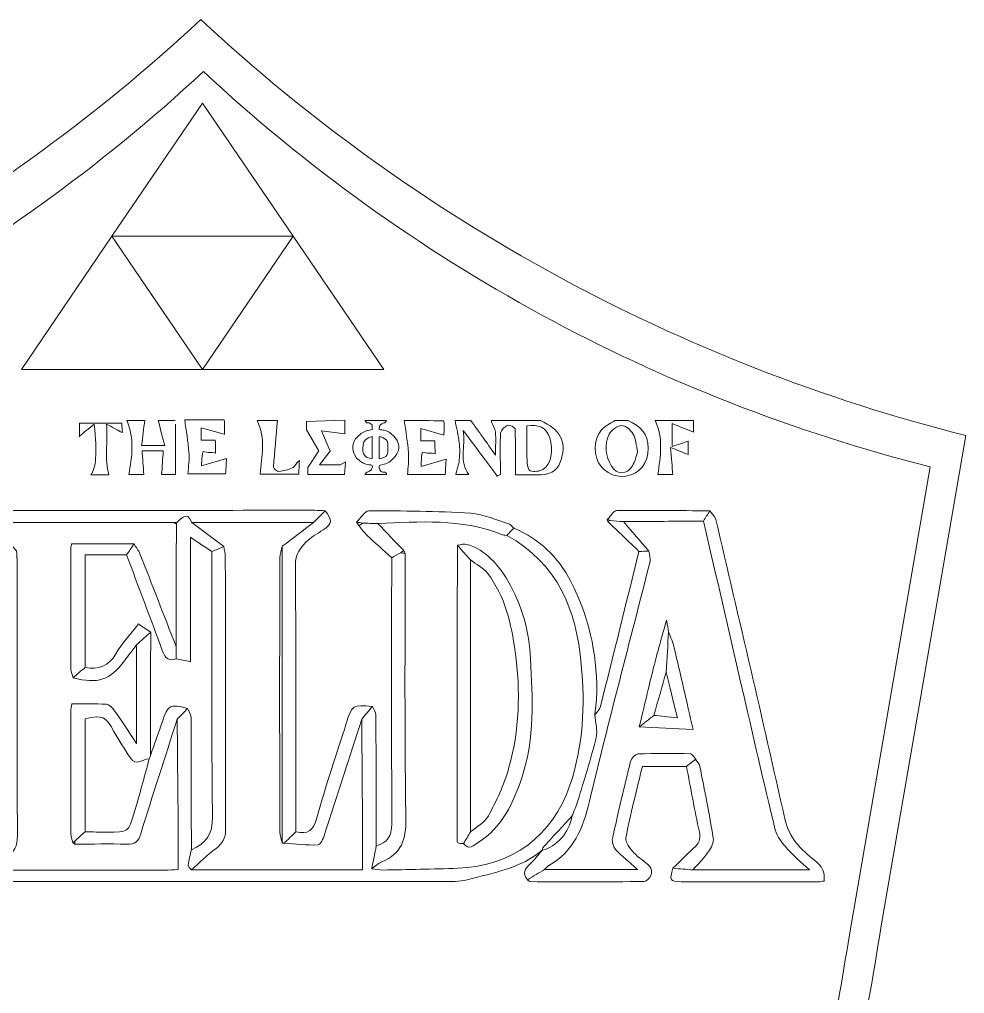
# Model space of a CAD drawing. Header units: inches. Extents: x 0 to 12, y 0 to 12.
# Drawn here: x 8.902 to 9.929, y 9.569 to 10.628 of the extents above; entities that cross this region are included whole.
import ezdxf

# ---------------------------------------------------------------- set-up
doc = ezdxf.new("R2010")
doc.units = ezdxf.units.IN
doc.header["$MEASUREMENT"] = 0

msp = doc.modelspace()

# ---------------------------------------------------------------- linework, layer by layer
at = {"color": 5, "lineweight": 0}
for p, q in [((9.1011, 10.537), (9.0027, 10.3922)), ((9.1996, 10.3922), (9.1011, 10.537)), ((9.0027, 10.3922), (8.9042, 10.2475)), ((9.1011, 10.2475), (9.0027, 10.3922)), ((9.0027, 10.3922), (9.1996, 10.3922)), ((9.1996, 10.3922), (9.1011, 10.2475)), ((9.298, 10.2475), (9.1996, 10.3922)), ((8.9042, 10.2475), (9.1011, 10.2475)), ((9.1011, 10.2475), (9.298, 10.2475)), ((9.8042, 9.6333), (9.8921, 10.1417))]:
    msp.add_line(p, q, dxfattribs=at)
at = {"color": 250, "lineweight": 0}
msp.add_line((9.8384, 9.6406), (9.9309, 10.1757), dxfattribs=at)
for centre, start, end in [((7.8033, 12.021), 284.1261, 312.9293), ((10.3953, 12.021), 227.0707, 255.8739)]:
    msp.add_arc(centre, 1.9029, start, end, dxfattribs=at)
at = {"color": 5, "lineweight": 0}
for centre, start, end in [((7.8708, 11.8948), 284.1261, 312.9293), ((10.3333, 11.8948), 227.0707, 255.8739)]:
    msp.add_arc(centre, 1.8077, start, end, dxfattribs=at)
at = {"color": 1, "lineweight": 0}
for points, knots in [([(9.1245, 10.1926), (9.1258, 10.1873), (9.1248, 10.177), (9.1248, 10.177), (9.1248, 10.177), (9.0998, 10.1842), (9.0998, 10.1842), (9.0998, 10.1842), (9.0997, 10.1707), (9.0997, 10.1707), (9.0997, 10.1707), (9.115, 10.1707), (9.115, 10.1707), (9.115, 10.1707), (9.1153, 10.1592), (9.1153, 10.1565), (9.1111, 10.1583), (9.1068, 10.1564), (9.1017, 10.1585), (9.1005, 10.1578), (9.1, 10.1429), (9.1, 10.1429), (9.1, 10.1429), (9.1272, 10.1508), (9.1272, 10.1508), (9.1272, 10.1508), (9.1265, 10.139), (9.1262, 10.1341), (9.1112, 10.1341), (9.097, 10.1341), (9.0853, 10.1341), (9.0858, 10.142), (9.087, 10.1498), (9.0864, 10.1575), (9.0855, 10.1693), (9.0834, 10.181), (9.0818, 10.1928), (9.0948, 10.1928), (9.1115, 10.1926), (9.1245, 10.1926)], [0, 0, 0, 0, 1, 1, 1, 2, 2, 2, 3, 3, 3, 4, 4, 4, 5, 5, 5, 6, 6, 6, 7, 7, 7, 8, 8, 8, 9, 9, 9, 10, 10, 10, 11, 11, 11, 12, 12, 12, 13, 13, 13, 13]), ([(8.9675, 10.1748), (8.9675, 10.1793), (8.9675, 10.1837), (8.9675, 10.189), (8.9828, 10.189), (8.9976, 10.189), (9.0135, 10.189), (9.0136, 10.186), (9.0138, 10.1825), (9.014, 10.1788), (9.0089, 10.1815), (9.0042, 10.1841), (8.9969, 10.1881), (8.9982, 10.1676), (8.9944, 10.1501), (8.9994, 10.133), (8.995, 10.133), (8.9875, 10.133), (8.9796, 10.133), (8.9855, 10.1396), (8.9867, 10.1565), (8.9835, 10.1881), (8.9771, 10.1829), (8.9722, 10.179), (8.9673, 10.175), (8.9673, 10.175), (8.9675, 10.1748), (8.9675, 10.1748)], [0, 0, 0, 0, 1, 1, 1, 2, 2, 2, 3, 3, 3, 4, 4, 4, 5, 5, 5, 6, 6, 6, 7, 7, 7, 8, 8, 8, 9, 9, 9, 9]), ([(9.0719, 10.1882), (9.0719, 10.1871), (9.0719, 10.186), (9.0719, 10.1849), (9.0719, 10.1667), (9.0719, 10.1502), (9.0719, 10.1335), (9.0673, 10.1335), (9.061, 10.1335), (9.0567, 10.1335), (9.0573, 10.1418), (9.0578, 10.1501), (9.0584, 10.1592), (9.0505, 10.1592), (9.0438, 10.1592), (9.0354, 10.1592), (9.036, 10.1506), (9.0366, 10.1423), (9.0373, 10.1334), (9.0326, 10.1334), (9.0256, 10.1334), (9.021, 10.1334), (9.0245, 10.1528), (9.0275, 10.1724), (9.0187, 10.192), (9.0253, 10.192), (9.0318, 10.192), (9.0383, 10.192), (9.0372, 10.1831), (9.0361, 10.1742), (9.0349, 10.1648), (9.0437, 10.1648), (9.0503, 10.1648), (9.06, 10.1648), (9.0574, 10.1748), (9.0552, 10.1834), (9.053, 10.192), (9.0591, 10.192), (9.0652, 10.192), (9.0713, 10.192)], [0, 0, 0, 0, 1, 1, 1, 2, 2, 2, 3, 3, 3, 4, 4, 4, 5, 5, 5, 6, 6, 6, 7, 7, 7, 8, 8, 8, 9, 9, 9, 10, 10, 10, 11, 11, 11, 12, 12, 12, 13, 13, 13, 13]), ([(9.1825, 10.192), (9.181, 10.175), (9.1794, 10.1581), (9.1784, 10.1412), (9.1783, 10.1397), (9.1824, 10.1364), (9.1842, 10.1366), (9.1895, 10.1372), (9.1949, 10.1386), (9.1996, 10.141), (9.2019, 10.1421), (9.2026, 10.1462), (9.2065, 10.1486), (9.2063, 10.1438), (9.206, 10.1391), (9.2057, 10.1336), (9.1911, 10.1336), (9.177, 10.1336), (9.1637, 10.1336), (9.1655, 10.1529), (9.1701, 10.1728), (9.1605, 10.192), (9.1678, 10.192), (9.1752, 10.192), (9.1825, 10.192)], [0, 0, 0, 0, 1, 1, 1, 2, 2, 2, 3, 3, 3, 4, 4, 4, 5, 5, 5, 6, 6, 6, 7, 7, 7, 8, 8, 8, 8]), ([(9.2305, 10.1807), (9.2305, 10.1807), (9.2399, 10.1586), (9.2399, 10.1586), (9.2399, 10.1586), (9.2284, 10.1438), (9.2284, 10.1438), (9.2284, 10.1438), (9.2507, 10.1439), (9.2507, 10.1439), (9.2507, 10.1439), (9.2566, 10.1472), (9.2566, 10.1472), (9.2566, 10.1472), (9.256, 10.1383), (9.2556, 10.1333), (9.2409, 10.1333), (9.2156, 10.1333), (9.2156, 10.1333), (9.2156, 10.1333), (9.2155, 10.1409), (9.2155, 10.1409), (9.2155, 10.1409), (9.2274, 10.1589), (9.2274, 10.1589), (9.2274, 10.1589), (9.2141, 10.1818), (9.2141, 10.1818), (9.2141, 10.1818), (9.214, 10.191), (9.214, 10.191), (9.214, 10.191), (9.2557, 10.1922), (9.2557, 10.1922), (9.2557, 10.1873), (9.2557, 10.1824), (9.2558, 10.1776), (9.2558, 10.1776), (9.2305, 10.1807), (9.2305, 10.1807)], [0, 0, 0, 0, 1, 1, 1, 2, 2, 2, 3, 3, 3, 4, 4, 4, 5, 5, 5, 6, 6, 6, 7, 7, 7, 8, 8, 8, 9, 9, 9, 10, 10, 10, 11, 11, 11, 12, 12, 12, 13, 13, 13, 13]), ([(9.3012, 10.192), (9.3012, 10.192), (9.2992, 10.1896), (9.2992, 10.1896), (9.2992, 10.1896), (9.293, 10.1888), (9.293, 10.1835), (9.2931, 10.1831), (9.293, 10.1827), (9.293, 10.1822), (9.295, 10.1819), (9.2968, 10.1817), (9.2987, 10.1814), (9.3034, 10.1804), (9.3051, 10.1786), (9.3087, 10.1754), (9.3157, 10.1691), (9.3163, 10.1603), (9.3104, 10.153), (9.3061, 10.1477), (9.3027, 10.1451), (9.296, 10.1439), (9.293, 10.1434), (9.293, 10.1435), (9.293, 10.1404), (9.2931, 10.137), (9.2976, 10.1357), (9.2976, 10.1357), (9.2976, 10.1357), (9.2986, 10.1357), (9.2991, 10.1357), (9.3015, 10.1357), (9.3012, 10.1333), (9.3012, 10.1333), (9.3012, 10.1333), (9.2776, 10.1333), (9.2776, 10.1333), (9.2776, 10.1333), (9.2796, 10.1357), (9.2796, 10.1357), (9.2796, 10.1357), (9.2856, 10.1366), (9.2857, 10.1418), (9.2857, 10.1431), (9.2855, 10.1436), (9.284, 10.1437), (9.2785, 10.1442), (9.2757, 10.1454), (9.2712, 10.1488), (9.2635, 10.1546), (9.2609, 10.1669), (9.2705, 10.1753), (9.2746, 10.179), (9.2771, 10.1807), (9.2825, 10.1816), (9.2835, 10.1818), (9.2845, 10.1819), (9.2857, 10.1821), (9.2856, 10.1838), (9.2854, 10.1872), (9.2854, 10.1872), (9.2854, 10.1872), (9.2822, 10.1895), (9.2822, 10.1895), (9.2822, 10.1895), (9.2796, 10.1896), (9.2796, 10.1896), (9.2796, 10.1896), (9.2776, 10.192), (9.2776, 10.192), (9.2776, 10.192), (9.3012, 10.192), (9.3012, 10.192)], [0, 0, 0, 0, 1, 1, 1, 2, 2, 2, 3, 3, 3, 4, 4, 4, 5, 5, 5, 6, 6, 6, 7, 7, 7, 8, 8, 8, 9, 9, 9, 10, 10, 10, 11, 11, 11, 12, 12, 12, 13, 13, 13, 14, 14, 14, 15, 15, 15, 16, 16, 16, 17, 17, 17, 18, 18, 18, 19, 19, 19, 20, 20, 20, 21, 21, 21, 22, 22, 22, 23, 23, 23, 24, 24, 24, 24]), ([(9.3632, 10.1918), (9.3645, 10.1865), (9.3634, 10.1761), (9.3634, 10.1761), (9.3634, 10.1761), (9.3384, 10.1833), (9.3384, 10.1833), (9.3384, 10.1833), (9.3383, 10.1698), (9.3383, 10.1698), (9.3383, 10.1698), (9.3536, 10.1698), (9.3536, 10.1698), (9.3536, 10.1698), (9.3539, 10.1584), (9.3539, 10.1557), (9.3497, 10.1575), (9.3454, 10.1556), (9.3403, 10.1577), (9.3391, 10.157), (9.3386, 10.1421), (9.3386, 10.1421), (9.3386, 10.1421), (9.3659, 10.15), (9.3659, 10.15), (9.3659, 10.15), (9.3652, 10.1382), (9.3649, 10.1332), (9.3498, 10.1332), (9.3357, 10.1332), (9.3239, 10.1332), (9.3244, 10.1412), (9.3256, 10.149), (9.325, 10.1566), (9.3241, 10.1685), (9.322, 10.1802), (9.3204, 10.192), (9.3334, 10.192), (9.3501, 10.1918), (9.3632, 10.1918)], [0, 0, 0, 0, 1, 1, 1, 2, 2, 2, 3, 3, 3, 4, 4, 4, 5, 5, 5, 6, 6, 6, 7, 7, 7, 8, 8, 8, 9, 9, 9, 10, 10, 10, 11, 11, 11, 12, 12, 12, 13, 13, 13, 13]), ([(9.4684, 10.192), (9.4898, 10.1819), (9.4967, 10.1694), (9.4913, 10.1506), (9.4882, 10.1395), (9.481, 10.1333), (9.4694, 10.133), (9.4592, 10.1327), (9.449, 10.1329), (9.4412, 10.1329), (9.4412, 10.1498), (9.4415, 10.1663), (9.4409, 10.1828), (9.4408, 10.1844), (9.4346, 10.1876), (9.4328, 10.1868), (9.4295, 10.1853), (9.4254, 10.1814), (9.4251, 10.1783), (9.4242, 10.1678), (9.4248, 10.1571), (9.4248, 10.1465), (9.4248, 10.1422), (9.4248, 10.1378), (9.4248, 10.1335), (9.4237, 10.1329), (9.4225, 10.1323), (9.4214, 10.1317), (9.4098, 10.1472), (9.3983, 10.1627), (9.3844, 10.1813), (9.3871, 10.1632), (9.3796, 10.1475), (9.3906, 10.1333), (9.3858, 10.1333), (9.3802, 10.1333), (9.3764, 10.1333), (9.3777, 10.1387), (9.3796, 10.144), (9.3802, 10.1495), (9.3808, 10.1555), (9.3809, 10.1618), (9.3801, 10.1678), (9.3792, 10.1759), (9.3771, 10.1839), (9.3756, 10.192), (9.3813, 10.192), (9.387, 10.192), (9.3927, 10.192), (9.4012, 10.1801), (9.4097, 10.1682), (9.4196, 10.1545), (9.4196, 10.1642), (9.4201, 10.1718), (9.4194, 10.1792), (9.4189, 10.1835), (9.4163, 10.1877), (9.4147, 10.192), (9.4326, 10.192), (9.4505, 10.192), (9.4684, 10.192)], [0, 0, 0, 0, 1, 1, 1, 2, 2, 2, 3, 3, 3, 4, 4, 4, 5, 5, 5, 6, 6, 6, 7, 7, 7, 8, 8, 8, 9, 9, 9, 10, 10, 10, 11, 11, 11, 12, 12, 12, 13, 13, 13, 14, 14, 14, 15, 15, 15, 16, 16, 16, 17, 17, 17, 18, 18, 18, 19, 19, 19, 20, 20, 20, 20]), ([(9.4537, 10.1861), (9.4537, 10.1734), (9.4534, 10.1609), (9.4538, 10.1485), (9.454, 10.1445), (9.4551, 10.1381), (9.4574, 10.1373), (9.4614, 10.1359), (9.4672, 10.1368), (9.4711, 10.1389), (9.4799, 10.1435), (9.483, 10.16), (9.4785, 10.1732), (9.4746, 10.1848), (9.4663, 10.1881), (9.4537, 10.1861)], [0, 0, 0, 0, 1, 1, 1, 2, 2, 2, 3, 3, 3, 4, 4, 4, 5, 5, 5, 5]), ([(9.5638, 10.192), (9.5766, 10.186), (9.5857, 10.1774), (9.5856, 10.1619), (9.5856, 10.1457), (9.5768, 10.1345), (9.5613, 10.1316), (9.548, 10.1292), (9.5339, 10.1376), (9.5296, 10.1507), (9.5245, 10.1659), (9.5301, 10.1814), (9.5433, 10.1885), (9.5453, 10.1895), (9.5472, 10.1908), (9.5491, 10.192), (9.554, 10.192), (9.5589, 10.192), (9.5638, 10.192)], [0, 0, 0, 0, 1, 1, 1, 2, 2, 2, 3, 3, 3, 4, 4, 4, 5, 5, 5, 6, 6, 6, 6]), ([(9.574, 10.1579), (9.5724, 10.165), (9.5721, 10.172), (9.5691, 10.1773), (9.5668, 10.1816), (9.5608, 10.1867), (9.5567, 10.1865), (9.5519, 10.1862), (9.5454, 10.1817), (9.5432, 10.1772), (9.5373, 10.1656), (9.5392, 10.1534), (9.5457, 10.1424), (9.5515, 10.1327), (9.5624, 10.1329), (9.5683, 10.1426), (9.5711, 10.1473), (9.5722, 10.153), (9.574, 10.1579)], [0, 0, 0, 0, 1, 1, 1, 2, 2, 2, 3, 3, 3, 4, 4, 4, 5, 5, 5, 6, 6, 6, 6]), ([(9.6346, 10.192), (9.6346, 10.1867), (9.6346, 10.1815), (9.6346, 10.1794), (9.628, 10.1821), (9.6207, 10.1851), (9.6115, 10.1888), (9.6115, 10.1789), (9.6115, 10.1726), (9.6115, 10.1637), (9.6177, 10.1657), (9.6234, 10.1676), (9.629, 10.1694), (9.629, 10.1654), (9.629, 10.1596), (9.629, 10.155), (9.6239, 10.157), (9.6182, 10.1594), (9.6098, 10.1628), (9.6108, 10.1507), (9.6115, 10.1423), (9.6123, 10.1333), (9.6087, 10.1333), (9.6018, 10.1333), (9.596, 10.1333), (9.5989, 10.1531), (9.6022, 10.1727), (9.5931, 10.192), (9.6069, 10.192), (9.6208, 10.192), (9.6346, 10.192)], [0, 0, 0, 0, 1, 1, 1, 2, 2, 2, 3, 3, 3, 4, 4, 4, 5, 5, 5, 6, 6, 6, 7, 7, 7, 8, 8, 8, 9, 9, 9, 10, 10, 10, 10]), ([(8.9673, 10.175), (8.9673, 10.175), (8.967, 10.1743), (8.967, 10.1743), (8.967, 10.1743), (8.9675, 10.1748), (8.9675, 10.1748), (8.9675, 10.1748), (8.9673, 10.175), (8.9673, 10.175)], [0, 0, 0, 0, 1, 1, 1, 2, 2, 2, 3, 3, 3, 3]), ([(9.2856, 10.1746), (9.2856, 10.1746), (9.2779, 10.1727), (9.2766, 10.1687), (9.2753, 10.1647), (9.2754, 10.1579), (9.2754, 10.1579), (9.2754, 10.1579), (9.2765, 10.1547), (9.2782, 10.153), (9.28, 10.1513), (9.2856, 10.1506), (9.2856, 10.1506), (9.2856, 10.1506), (9.2856, 10.1746), (9.2856, 10.1746)], [0, 0, 0, 0, 1, 1, 1, 2, 2, 2, 3, 3, 3, 4, 4, 4, 5, 5, 5, 5]), ([(9.2932, 10.1506), (9.2935, 10.1506), (9.2982, 10.1511), (9.3002, 10.1529), (9.3022, 10.1547), (9.3026, 10.158), (9.3026, 10.158), (9.3026, 10.158), (9.3029, 10.1653), (9.3022, 10.1691), (9.3014, 10.1729), (9.2932, 10.1744), (9.2932, 10.1744), (9.2932, 10.1744), (9.2932, 10.1616), (9.2932, 10.1506)], [0, 0, 0, 0, 1, 1, 1, 2, 2, 2, 3, 3, 3, 4, 4, 4, 5, 5, 5, 5])]:
    msp.add_open_spline(points, degree=3, knots=knots, dxfattribs=at)
at = {"color": 5, "lineweight": 0}
for points, knots in [([(9.2344, 10.094), (9.2301, 10.0897), (9.2259, 10.0853), (9.2216, 10.081), (9.1776, 10.081), (9.1336, 10.081), (9.0895, 10.081), (9.0842, 10.0947), (9.0786, 10.0853), (9.0731, 10.0812), (9.0721, 10.0811), (9.0711, 10.0811), (9.0702, 10.081), (9.0042, 10.081), (8.9382, 10.081), (8.8722, 10.081), (8.8713, 10.081), (8.8703, 10.081), (8.8693, 10.081), (8.8664, 10.0823), (8.8635, 10.0835), (8.8598, 10.0851), (8.862, 10.0885), (8.864, 10.0914), (8.8659, 10.0943), (8.9851, 10.0944), (9.1042, 10.0944), (9.2234, 10.0944), (9.2271, 10.0944), (9.2307, 10.0941), (9.2344, 10.094)], [0, 0, 0, 0, 1, 1, 1, 2, 2, 2, 3, 3, 3, 4, 4, 4, 5, 5, 5, 6, 6, 6, 7, 7, 7, 8, 8, 8, 9, 9, 9, 10, 10, 10, 10]), ([(9.1242, 10.055), (9.1199, 10.0532), (9.1156, 10.0514), (9.1113, 10.0496), (9.104, 10.0545), (9.0966, 10.0593), (9.0879, 10.0651), (9.0879, 10.0194), (9.0879, 9.9753), (9.0879, 9.9299), (9.082, 9.9311), (9.0771, 9.932), (9.0723, 9.9329), (9.0723, 9.9375), (9.0724, 9.942), (9.0724, 9.9465), (9.0725, 9.9908), (9.0726, 10.0351), (9.0727, 10.0795), (9.0729, 10.08), (9.073, 10.0806), (9.0731, 10.0812), (9.0786, 10.0853), (9.0842, 10.0947), (9.0895, 10.081), (9.1011, 10.0724), (9.1127, 10.0637), (9.1242, 10.055)], [0, 0, 0, 0, 1, 1, 1, 2, 2, 2, 3, 3, 3, 4, 4, 4, 5, 5, 5, 6, 6, 6, 7, 7, 7, 8, 8, 8, 9, 9, 9, 9]), ([(9.2344, 10.094), (9.2426, 10.084), (9.2421, 10.0797), (9.2323, 10.0732), (9.2259, 10.0689), (9.2188, 10.0653), (9.2135, 10.0598), (9.2072, 10.0532), (9.2019, 10.0466), (9.202, 10.0351), (9.2029, 9.9384), (9.2026, 9.8417), (9.2027, 9.745), (9.1983, 9.7409), (9.194, 9.7367), (9.1896, 9.7326), (9.1889, 9.7326), (9.1883, 9.7326), (9.1877, 9.7326), (9.1877, 9.8402), (9.1877, 9.9477), (9.1877, 10.0553), (9.199, 10.0639), (9.2103, 10.0725), (9.2216, 10.081), (9.2259, 10.0853), (9.2301, 10.0897), (9.2344, 10.094)], [0, 0, 0, 0, 1, 1, 1, 2, 2, 2, 3, 3, 3, 4, 4, 4, 5, 5, 5, 6, 6, 6, 7, 7, 7, 8, 8, 8, 9, 9, 9, 9]), ([(9.4393, 10.075), (9.4368, 10.0723), (9.4343, 10.0697), (9.4318, 10.067), (9.4298, 10.0674), (9.4277, 10.0676), (9.4259, 10.0683), (9.3823, 10.0857), (9.3369, 10.0819), (9.2916, 10.0802), (9.2861, 10.0802), (9.2806, 10.0803), (9.2751, 10.0804), (9.273, 10.0808), (9.2708, 10.0812), (9.2686, 10.0816), (9.273, 10.0859), (9.2774, 10.0938), (9.2818, 10.0938), (9.3187, 10.0939), (9.3557, 10.0936), (9.3926, 10.0912), (9.4068, 10.0903), (9.4207, 10.0838), (9.4346, 10.0795), (9.4365, 10.079), (9.4377, 10.0766), (9.4393, 10.075)], [0, 0, 0, 0, 1, 1, 1, 2, 2, 2, 3, 3, 3, 4, 4, 4, 5, 5, 5, 6, 6, 6, 7, 7, 7, 8, 8, 8, 9, 9, 9, 9]), ([(9.6525, 10.0938), (9.6502, 10.0901), (9.6479, 10.0864), (9.6456, 10.0828), (9.6166, 10.0825), (9.5877, 10.0823), (9.5587, 10.0821), (9.5539, 10.0825), (9.549, 10.0829), (9.5441, 10.0834), (9.5432, 10.0838), (9.5423, 10.0843), (9.5414, 10.0847), (9.5447, 10.088), (9.548, 10.0941), (9.5513, 10.0941), (9.585, 10.0946), (9.6188, 10.0941), (9.6525, 10.0938)], [0, 0, 0, 0, 1, 1, 1, 2, 2, 2, 3, 3, 3, 4, 4, 4, 5, 5, 5, 6, 6, 6, 6]), ([(9.6525, 10.0938), (9.6547, 10.0907), (9.6582, 10.0879), (9.659, 10.0845), (9.6843, 9.9761), (9.7098, 9.8677), (9.734, 9.759), (9.7386, 9.7385), (9.7517, 9.7257), (9.7662, 9.7143), (9.7745, 9.7077), (9.7775, 9.7017), (9.7768, 9.6916), (9.7747, 9.6914), (9.7724, 9.6908), (9.7702, 9.6908), (9.7205, 9.6908), (9.6709, 9.6907), (9.6213, 9.6908), (9.6092, 9.6908), (9.6082, 9.6926), (9.6124, 9.7054), (9.6196, 9.7048), (9.6269, 9.7043), (9.6341, 9.7037), (9.6754, 9.7037), (9.7166, 9.7037), (9.7608, 9.7037), (9.7511, 9.7128), (9.7432, 9.7191), (9.7366, 9.7267), (9.7313, 9.7328), (9.7254, 9.7397), (9.7236, 9.7472), (9.7107, 9.7996), (9.6989, 9.8523), (9.6867, 9.9049), (9.673, 9.9642), (9.6593, 10.0235), (9.6456, 10.0828), (9.6479, 10.0864), (9.6502, 10.0901), (9.6525, 10.0938)], [0, 0, 0, 0, 1, 1, 1, 2, 2, 2, 3, 3, 3, 4, 4, 4, 5, 5, 5, 6, 6, 6, 7, 7, 7, 8, 8, 8, 9, 9, 9, 10, 10, 10, 11, 11, 11, 12, 12, 12, 13, 13, 13, 14, 14, 14, 14]), ([(8.8722, 10.081), (8.9382, 10.081), (9.0042, 10.081), (9.0702, 10.081), (9.071, 10.0805), (9.0719, 10.08), (9.0727, 10.0795), (9.0726, 10.0351), (9.0725, 9.9908), (9.0724, 9.9465), (9.0593, 9.9801), (9.0463, 10.0136), (9.0331, 10.0471), (9.0316, 10.0509), (9.0288, 10.0543), (9.0267, 10.0579), (9.0043, 10.0579), (8.9819, 10.0579), (8.9588, 10.0579), (8.9586, 10.0566), (8.958, 10.0547), (8.958, 10.0528), (8.958, 10.009), (8.9579, 9.9653), (8.9581, 9.9215), (8.9581, 9.9185), (8.9596, 9.9155), (8.9605, 9.9125), (8.9875, 9.9054), (9.0008, 9.9098), (9.0162, 9.9309), (9.0205, 9.9367), (9.0251, 9.9425), (9.0295, 9.9483), (9.0295, 9.9135), (9.0295, 9.8786), (9.0295, 9.8409), (9.0204, 9.8546), (9.0132, 9.8658), (9.0055, 9.8767), (9.0033, 9.8797), (8.9998, 9.8835), (8.9967, 9.8837), (8.9843, 9.8845), (8.9718, 9.884), (8.9589, 9.884), (8.9585, 9.8806), (8.958, 9.8787), (8.958, 9.8768), (8.9579, 9.8321), (8.9579, 9.7875), (8.958, 9.7428), (8.958, 9.7397), (8.9594, 9.7366), (8.9601, 9.7336), (8.9609, 9.7329), (8.9617, 9.7322), (8.9625, 9.7315), (8.9812, 9.7316), (9, 9.7323), (9.0187, 9.7315), (9.0279, 9.7312), (9.0313, 9.7346), (9.0339, 9.7429), (9.0468, 9.7845), (9.0603, 9.8259), (9.0736, 9.8673), (9.0739, 9.8307), (9.0743, 9.7942), (9.0746, 9.7576), (9.0747, 9.7402), (9.0746, 9.7227), (9.0746, 9.7041), (9.0693, 9.7039), (9.0649, 9.7035), (9.0606, 9.7035), (9.0029, 9.7035), (8.9451, 9.7035), (8.8873, 9.7034), (8.8825, 9.7034), (8.8777, 9.7026), (8.8729, 9.7022), (8.8729, 9.7022), (8.8721, 9.7031), (8.8721, 9.7031), (8.8771, 9.7078), (8.8814, 9.7136), (8.8871, 9.717), (8.8966, 9.7227), (8.9, 9.7298), (8.8999, 9.7409), (8.8996, 9.8396), (8.8997, 9.9384), (8.8997, 10.0372), (8.8997, 10.0416), (8.8993, 10.0461), (8.8991, 10.0505), (8.89, 10.06), (8.881, 10.0695), (8.8719, 10.079), (8.872, 10.0797), (8.8722, 10.0804), (8.8722, 10.081)], [0, 0, 0, 0, 1, 1, 1, 2, 2, 2, 3, 3, 3, 4, 4, 4, 5, 5, 5, 6, 6, 6, 7, 7, 7, 8, 8, 8, 9, 9, 9, 10, 10, 10, 11, 11, 11, 12, 12, 12, 13, 13, 13, 14, 14, 14, 15, 15, 15, 16, 16, 16, 17, 17, 17, 18, 18, 18, 19, 19, 19, 20, 20, 20, 21, 21, 21, 22, 22, 22, 23, 23, 23, 24, 24, 24, 25, 25, 25, 26, 26, 26, 27, 27, 27, 28, 28, 28, 29, 29, 29, 30, 30, 30, 31, 31, 31, 32, 32, 32, 33, 33, 33, 34, 34, 34, 34]), ([(9.0731, 10.0812), (9.073, 10.0806), (9.0729, 10.08), (9.0727, 10.0795), (9.0719, 10.08), (9.071, 10.0805), (9.0702, 10.081), (9.0711, 10.0811), (9.0721, 10.0811), (9.0731, 10.0812)], [0, 0, 0, 0, 1, 1, 1, 2, 2, 2, 3, 3, 3, 3]), ([(9.1896, 9.7326), (9.202, 9.7318), (9.2144, 9.7303), (9.2267, 9.7308), (9.2292, 9.7309), (9.2324, 9.7379), (9.2338, 9.7422), (9.2475, 9.7839), (9.2608, 9.8257), (9.2742, 9.8675), (9.2745, 9.8236), (9.2748, 9.7796), (9.2751, 9.7357), (9.2752, 9.7256), (9.2751, 9.7155), (9.2751, 9.7036), (9.2124, 9.7036), (9.1507, 9.7036), (9.089, 9.7036), (9.0979, 9.7115), (9.1063, 9.7201), (9.1158, 9.7271), (9.123, 9.7325), (9.1262, 9.7379), (9.1262, 9.7472), (9.1258, 9.8459), (9.126, 9.9446), (9.1259, 10.0433), (9.1259, 10.0472), (9.1248, 10.0511), (9.1242, 10.055), (9.1127, 10.0637), (9.1011, 10.0724), (9.0895, 10.081), (9.1336, 10.081), (9.1776, 10.081), (9.2216, 10.081), (9.2103, 10.0725), (9.199, 10.0639), (9.1877, 10.0553), (9.1868, 10.0512), (9.1851, 10.047), (9.1851, 10.0428), (9.1849, 9.9435), (9.1849, 9.8443), (9.1851, 9.745), (9.1851, 9.7409), (9.1868, 9.7367), (9.1877, 9.7326), (9.1883, 9.7326), (9.1889, 9.7326), (9.1896, 9.7326)], [0, 0, 0, 0, 1, 1, 1, 2, 2, 2, 3, 3, 3, 4, 4, 4, 5, 5, 5, 6, 6, 6, 7, 7, 7, 8, 8, 8, 9, 9, 9, 10, 10, 10, 11, 11, 11, 12, 12, 12, 13, 13, 13, 14, 14, 14, 15, 15, 15, 16, 16, 16, 17, 17, 17, 17]), ([(9.2751, 10.0804), (9.2738, 10.0795), (9.2725, 10.0785), (9.2712, 10.0776), (9.2703, 10.079), (9.2695, 10.0803), (9.2686, 10.0816), (9.2708, 10.0812), (9.273, 10.0808), (9.2751, 10.0804)], [0, 0, 0, 0, 1, 1, 1, 2, 2, 2, 3, 3, 3, 3]), ([(9.2751, 10.0804), (9.2806, 10.0803), (9.2861, 10.0802), (9.2916, 10.0802), (9.301, 10.0703), (9.3104, 10.0605), (9.3198, 10.0506), (9.3187, 10.0499), (9.3176, 10.0491), (9.3165, 10.0483), (9.3132, 10.0465), (9.31, 10.0447), (9.3067, 10.0429), (9.2978, 10.051), (9.2888, 10.0589), (9.2801, 10.0671), (9.2768, 10.0702), (9.2741, 10.0741), (9.2712, 10.0776), (9.2725, 10.0785), (9.2738, 10.0795), (9.2751, 10.0804)], [0, 0, 0, 0, 1, 1, 1, 2, 2, 2, 3, 3, 3, 4, 4, 4, 5, 5, 5, 6, 6, 6, 7, 7, 7, 7]), ([(9.3198, 10.0506), (9.3104, 10.0605), (9.301, 10.0703), (9.2916, 10.0802), (9.3369, 10.0819), (9.3823, 10.0857), (9.4259, 10.0683), (9.4277, 10.0676), (9.4298, 10.0674), (9.4318, 10.067), (9.4875, 10.0369), (9.5072, 9.9863), (9.5128, 9.927), (9.517, 9.8824), (9.5149, 9.8385), (9.5005, 9.7959), (9.4817, 9.7404), (9.4373, 9.7076), (9.3786, 9.7055), (9.3514, 9.7045), (9.3241, 9.704), (9.2969, 9.7035), (9.293, 9.7034), (9.289, 9.7044), (9.285, 9.7049), (9.2887, 9.7075), (9.292, 9.7109), (9.2961, 9.7125), (9.3174, 9.7213), (9.3224, 9.7366), (9.3221, 9.7593), (9.3206, 9.8554), (9.3214, 9.9515), (9.3213, 10.0476), (9.3208, 10.0486), (9.3203, 10.0496), (9.3198, 10.0506)], [0, 0, 0, 0, 1, 1, 1, 2, 2, 2, 3, 3, 3, 4, 4, 4, 5, 5, 5, 6, 6, 6, 7, 7, 7, 8, 8, 8, 9, 9, 9, 10, 10, 10, 11, 11, 11, 12, 12, 12, 12]), ([(9.5863, 10.05), (9.5771, 10.0607), (9.5679, 10.0714), (9.5587, 10.0821), (9.5877, 10.0823), (9.6166, 10.0825), (9.6456, 10.0828), (9.6593, 10.0235), (9.673, 9.9642), (9.6867, 9.9049), (9.6989, 9.8523), (9.7107, 9.7996), (9.7236, 9.7472), (9.7254, 9.7397), (9.7313, 9.7328), (9.7366, 9.7267), (9.7432, 9.7191), (9.7511, 9.7128), (9.7608, 9.7037), (9.7166, 9.7037), (9.6754, 9.7037), (9.6341, 9.7037), (9.6399, 9.7103), (9.6462, 9.7165), (9.6511, 9.7236), (9.654, 9.7278), (9.657, 9.7338), (9.6562, 9.7383), (9.652, 9.7643), (9.6468, 9.7902), (9.6417, 9.8161), (9.6411, 9.8189), (9.6386, 9.8213), (9.637, 9.8239), (9.6352, 9.826), (9.6335, 9.8298), (9.6317, 9.8299), (9.6126, 9.8303), (9.5935, 9.8305), (9.5744, 9.8297), (9.5716, 9.8296), (9.5672, 9.825), (9.5664, 9.8218), (9.5594, 9.7939), (9.5528, 9.7659), (9.5467, 9.7377), (9.5459, 9.734), (9.5478, 9.7284), (9.5504, 9.7255), (9.5566, 9.7187), (9.5639, 9.713), (9.5738, 9.7042), (9.5378, 9.7042), (9.5053, 9.7042), (9.4729, 9.7042), (9.4744, 9.7056), (9.4756, 9.7073), (9.4774, 9.7083), (9.5045, 9.7238), (9.5147, 9.7488), (9.5217, 9.7782), (9.5425, 9.8653), (9.5656, 9.9519), (9.5875, 10.0388), (9.5884, 10.0422), (9.5868, 10.0463), (9.5863, 10.05)], [0, 0, 0, 0, 1, 1, 1, 2, 2, 2, 3, 3, 3, 4, 4, 4, 5, 5, 5, 6, 6, 6, 7, 7, 7, 8, 8, 8, 9, 9, 9, 10, 10, 10, 11, 11, 11, 12, 12, 12, 13, 13, 13, 14, 14, 14, 15, 15, 15, 16, 16, 16, 17, 17, 17, 18, 18, 18, 19, 19, 19, 20, 20, 20, 21, 21, 21, 22, 22, 22, 22]), ([(9.5441, 10.0834), (9.5432, 10.083), (9.5423, 10.0827), (9.5415, 10.0823), (9.5413, 10.0829), (9.5411, 10.0834), (9.541, 10.0839), (9.541, 10.0842), (9.5413, 10.0845), (9.5414, 10.0847), (9.5423, 10.0843), (9.5432, 10.0838), (9.5441, 10.0834)], [0, 0, 0, 0, 1, 1, 1, 2, 2, 2, 3, 3, 3, 4, 4, 4, 4]), ([(9.5441, 10.0834), (9.549, 10.0829), (9.5539, 10.0825), (9.5587, 10.0821), (9.5679, 10.0714), (9.5771, 10.0607), (9.5863, 10.05), (9.5827, 10.0499), (9.5791, 10.0498), (9.5755, 10.0498), (9.5642, 10.0606), (9.5528, 10.0715), (9.5415, 10.0823), (9.5423, 10.0827), (9.5432, 10.083), (9.5441, 10.0834)], [0, 0, 0, 0, 1, 1, 1, 2, 2, 2, 3, 3, 3, 4, 4, 4, 5, 5, 5, 5]), ([(9.4393, 10.075), (9.4671, 10.0632), (9.4873, 10.0443), (9.5015, 10.0169), (9.5208, 9.9794), (9.5297, 9.9401), (9.5297, 9.8984), (9.5297, 9.8896), (9.5283, 9.8809), (9.5275, 9.8722), (9.5281, 9.8639), (9.5308, 9.855), (9.5289, 9.8473), (9.5233, 9.8242), (9.5159, 9.8015), (9.509, 9.7787), (9.5073, 9.773), (9.5048, 9.7675), (9.5026, 9.7619), (9.492, 9.7505), (9.4814, 9.7392), (9.4709, 9.7277), (9.4705, 9.7273), (9.4708, 9.7261), (9.4707, 9.7253), (9.4707, 9.7253), (9.4708, 9.7256), (9.4708, 9.7256), (9.4473, 9.7052), (9.4173, 9.7007), (9.3888, 9.693), (9.3803, 9.6908), (9.371, 9.691), (9.3621, 9.691), (9.2078, 9.6909), (9.0535, 9.6908), (8.8992, 9.6912), (8.8873, 9.6913), (8.8827, 9.6869), (8.8796, 9.6762), (8.8727, 9.6514), (8.8643, 9.6269), (8.8571, 9.6021), (8.8547, 9.5936), (8.8511, 9.5901), (8.8414, 9.5901), (8.7184, 9.5904), (8.5955, 9.5903), (8.4725, 9.5898), (8.4609, 9.5898), (8.4565, 9.5946), (8.4564, 9.6052), (8.4618, 9.6047), (8.4672, 9.6043), (8.4726, 9.6038), (8.4779, 9.6035), (8.4832, 9.6031), (8.4884, 9.6031), (8.5775, 9.603), (8.6665, 9.603), (8.7555, 9.603), (8.7803, 9.603), (8.8051, 9.6028), (8.8299, 9.6033), (8.8339, 9.6034), (8.8404, 9.6059), (8.8415, 9.6088), (8.8524, 9.6397), (8.8625, 9.671), (8.8729, 9.7022), (8.8777, 9.7026), (8.8825, 9.7034), (8.8873, 9.7034), (8.9451, 9.7035), (9.0029, 9.7035), (9.0606, 9.7035), (9.0649, 9.7035), (9.0693, 9.7039), (9.0746, 9.7041), (9.0746, 9.7227), (9.0747, 9.7402), (9.0746, 9.7576), (9.0743, 9.7942), (9.0739, 9.8307), (9.0736, 9.8673), (9.0774, 9.8712), (9.0812, 9.8752), (9.0849, 9.8791), (9.0862, 9.876), (9.0886, 9.8729), (9.0886, 9.8698), (9.0889, 9.8217), (9.0889, 9.7736), (9.089, 9.7256), (9.0878, 9.72), (9.0862, 9.7146), (9.0856, 9.709), (9.0854, 9.7073), (9.0878, 9.7054), (9.089, 9.7036), (9.1507, 9.7036), (9.2124, 9.7036), (9.2751, 9.7036), (9.2751, 9.7155), (9.2752, 9.7256), (9.2751, 9.7357), (9.2748, 9.7796), (9.2745, 9.8236), (9.2742, 9.8675), (9.2781, 9.8722), (9.282, 9.8768), (9.2859, 9.8814), (9.2872, 9.8783), (9.2895, 9.8753), (9.2895, 9.8722), (9.2898, 9.8247), (9.2899, 9.7773), (9.29, 9.7298), (9.2883, 9.7215), (9.2867, 9.7132), (9.285, 9.7049), (9.289, 9.7044), (9.293, 9.7034), (9.2969, 9.7035), (9.3241, 9.704), (9.3514, 9.7045), (9.3786, 9.7055), (9.4373, 9.7076), (9.4817, 9.7404), (9.5005, 9.7959), (9.5149, 9.8385), (9.517, 9.8824), (9.5128, 9.927), (9.5072, 9.9863), (9.4875, 10.0369), (9.4318, 10.067), (9.4343, 10.0697), (9.4368, 10.0723), (9.4393, 10.075)], [0, 0, 0, 0, 1, 1, 1, 2, 2, 2, 3, 3, 3, 4, 4, 4, 5, 5, 5, 6, 6, 6, 7, 7, 7, 8, 8, 8, 9, 9, 9, 10, 10, 10, 11, 11, 11, 12, 12, 12, 13, 13, 13, 14, 14, 14, 15, 15, 15, 16, 16, 16, 17, 17, 17, 18, 18, 18, 19, 19, 19, 20, 20, 20, 21, 21, 21, 22, 22, 22, 23, 23, 23, 24, 24, 24, 25, 25, 25, 26, 26, 26, 27, 27, 27, 28, 28, 28, 29, 29, 29, 30, 30, 30, 31, 31, 31, 32, 32, 32, 33, 33, 33, 34, 34, 34, 35, 35, 35, 36, 36, 36, 37, 37, 37, 38, 38, 38, 39, 39, 39, 40, 40, 40, 41, 41, 41, 42, 42, 42, 43, 43, 43, 44, 44, 44, 45, 45, 45, 46, 46, 46, 46]), ([(9.0186, 10.046), (9.0041, 10.046), (8.9895, 10.046), (8.9736, 10.046), (8.9736, 10.0046), (8.9736, 9.9642), (8.9736, 9.9237), (8.9692, 9.92), (8.9648, 9.9163), (8.9605, 9.9125), (8.9596, 9.9155), (8.9581, 9.9185), (8.9581, 9.9215), (8.9579, 9.9653), (8.958, 10.009), (8.958, 10.0528), (8.958, 10.0547), (8.9586, 10.0566), (8.9588, 10.0579), (8.9819, 10.0579), (9.0043, 10.0579), (9.0266, 10.0579), (9.024, 10.0539), (9.0213, 10.05), (9.0186, 10.046)], [0, 0, 0, 0, 1, 1, 1, 2, 2, 2, 3, 3, 3, 4, 4, 4, 5, 5, 5, 6, 6, 6, 7, 7, 7, 8, 8, 8, 8]), ([(9.0186, 10.046), (9.0213, 10.05), (9.024, 10.0539), (9.0266, 10.0579), (9.0288, 10.0543), (9.0316, 10.0509), (9.0331, 10.0471), (9.0463, 10.0136), (9.0593, 9.9801), (9.0724, 9.9465), (9.0724, 9.942), (9.0723, 9.9375), (9.0723, 9.9329), (9.0646, 9.9306), (9.0606, 9.9334), (9.0578, 9.9411), (9.045, 9.9762), (9.0317, 10.011), (9.0186, 10.046)], [0, 0, 0, 0, 1, 1, 1, 2, 2, 2, 3, 3, 3, 4, 4, 4, 5, 5, 5, 6, 6, 6, 6]), ([(9.089, 9.7256), (9.1044, 9.7326), (9.1123, 9.7422), (9.112, 9.7615), (9.1107, 9.8575), (9.1113, 9.9536), (9.1113, 10.0496), (9.1156, 10.0514), (9.1199, 10.0532), (9.1242, 10.055), (9.1248, 10.0511), (9.1259, 10.0472), (9.1259, 10.0433), (9.126, 9.9446), (9.1258, 9.8459), (9.1262, 9.7472), (9.1262, 9.7379), (9.123, 9.7325), (9.1158, 9.7271), (9.1063, 9.7201), (9.0979, 9.7115), (9.089, 9.7036), (9.0878, 9.7054), (9.0854, 9.7073), (9.0856, 9.709), (9.0862, 9.7146), (9.0878, 9.72), (9.089, 9.7256)], [0, 0, 0, 0, 1, 1, 1, 2, 2, 2, 3, 3, 3, 4, 4, 4, 5, 5, 5, 6, 6, 6, 7, 7, 7, 8, 8, 8, 9, 9, 9, 9]), ([(9.1877, 9.7326), (9.1868, 9.7367), (9.1851, 9.7409), (9.1851, 9.745), (9.1849, 9.8443), (9.1849, 9.9435), (9.1851, 10.0428), (9.1851, 10.047), (9.1868, 10.0512), (9.1877, 10.0553), (9.1877, 9.9477), (9.1877, 9.8402), (9.1877, 9.7326)], [0, 0, 0, 0, 1, 1, 1, 2, 2, 2, 3, 3, 3, 4, 4, 4, 4]), ([(9.3848, 9.7324), (9.3905, 9.7246), (9.3961, 9.7305), (9.4006, 9.7334), (9.427, 9.75), (9.439, 9.7766), (9.4484, 9.8048), (9.4624, 9.8467), (9.4599, 9.89), (9.4576, 9.9329), (9.456, 9.9626), (9.4486, 9.9916), (9.4331, 10.0177), (9.4224, 10.0356), (9.4093, 10.0509), (9.3886, 10.0574), (9.3855, 10.0584), (9.3816, 10.0569), (9.3781, 10.0565), (9.378, 9.9507), (9.378, 9.8449), (9.3779, 9.7392), (9.3779, 9.7371), (9.3773, 9.7341), (9.3783, 9.7333), (9.3799, 9.7322), (9.3826, 9.7326), (9.3848, 9.7324)], [0, 0, 0, 0, 1, 1, 1, 2, 2, 2, 3, 3, 3, 4, 4, 4, 5, 5, 5, 6, 6, 6, 7, 7, 7, 8, 8, 8, 9, 9, 9, 9]), ([(9.3924, 9.7449), (9.3899, 9.7407), (9.3874, 9.7365), (9.3848, 9.7324), (9.3826, 9.7326), (9.3799, 9.7322), (9.3783, 9.7333), (9.3773, 9.7341), (9.3779, 9.7371), (9.3779, 9.7392), (9.378, 9.8449), (9.378, 9.9507), (9.3781, 10.0565), (9.3829, 10.0512), (9.3876, 10.0458), (9.3924, 10.0405), (9.3924, 9.9419), (9.3924, 9.8434), (9.3924, 9.7449)], [0, 0, 0, 0, 1, 1, 1, 2, 2, 2, 3, 3, 3, 4, 4, 4, 5, 5, 5, 6, 6, 6, 6]), ([(9.3781, 10.0565), (9.3816, 10.0569), (9.3855, 10.0584), (9.3886, 10.0574), (9.4093, 10.0509), (9.4224, 10.0356), (9.4331, 10.0177), (9.4486, 9.9916), (9.456, 9.9626), (9.4576, 9.9329), (9.4599, 9.89), (9.4624, 9.8467), (9.4484, 9.8048), (9.439, 9.7766), (9.427, 9.75), (9.4006, 9.7334), (9.3961, 9.7305), (9.3905, 9.7246), (9.3848, 9.7324), (9.3874, 9.7365), (9.3899, 9.7407), (9.3924, 9.7449), (9.399, 9.7506), (9.408, 9.7552), (9.4118, 9.7624), (9.4206, 9.7788), (9.4287, 9.7959), (9.4338, 9.8137), (9.4458, 9.8552), (9.4468, 9.898), (9.441, 9.9406), (9.4368, 9.971), (9.4301, 10.0009), (9.4109, 10.026), (9.4063, 10.032), (9.3986, 10.0357), (9.3924, 10.0405), (9.3876, 10.0458), (9.3829, 10.0512), (9.3781, 10.0565)], [0, 0, 0, 0, 1, 1, 1, 2, 2, 2, 3, 3, 3, 4, 4, 4, 5, 5, 5, 6, 6, 6, 7, 7, 7, 8, 8, 8, 9, 9, 9, 10, 10, 10, 11, 11, 11, 12, 12, 12, 13, 13, 13, 13]), ([(9.285, 9.7049), (9.2867, 9.7132), (9.2883, 9.7215), (9.29, 9.7298), (9.3018, 9.7334), (9.307, 9.7401), (9.3069, 9.7537), (9.3064, 9.8501), (9.3067, 9.9465), (9.3067, 10.0429), (9.31, 10.0447), (9.3132, 10.0465), (9.3165, 10.0483), (9.3181, 10.048), (9.3197, 10.0478), (9.3213, 10.0476), (9.3214, 9.9515), (9.3206, 9.8554), (9.3221, 9.7593), (9.3224, 9.7366), (9.3174, 9.7213), (9.2961, 9.7125), (9.292, 9.7109), (9.2887, 9.7075), (9.285, 9.7049)], [0, 0, 0, 0, 1, 1, 1, 2, 2, 2, 3, 3, 3, 4, 4, 4, 5, 5, 5, 6, 6, 6, 7, 7, 7, 8, 8, 8, 8]), ([(9.3198, 10.0506), (9.3203, 10.0496), (9.3208, 10.0486), (9.3213, 10.0476), (9.3197, 10.0478), (9.3181, 10.048), (9.3165, 10.0483), (9.3176, 10.0491), (9.3187, 10.0499), (9.3198, 10.0506)], [0, 0, 0, 0, 1, 1, 1, 2, 2, 2, 3, 3, 3, 3]), ([(9.5026, 9.7619), (9.5048, 9.7675), (9.5073, 9.773), (9.509, 9.7787), (9.5159, 9.8015), (9.5233, 9.8242), (9.5289, 9.8473), (9.5308, 9.855), (9.5281, 9.8639), (9.5275, 9.8722), (9.5296, 9.8752), (9.5327, 9.8779), (9.5336, 9.8812), (9.5477, 9.9373), (9.5616, 9.9936), (9.5755, 10.0498), (9.5791, 10.0498), (9.5827, 10.0499), (9.5863, 10.05), (9.5868, 10.0463), (9.5884, 10.0422), (9.5875, 10.0388), (9.5656, 9.9519), (9.5425, 9.8653), (9.5217, 9.7782), (9.5147, 9.7488), (9.5045, 9.7238), (9.4774, 9.7083), (9.4756, 9.7073), (9.4744, 9.7056), (9.4729, 9.7042), (9.4667, 9.7004), (9.4605, 9.6967), (9.4543, 9.6929), (9.4485, 9.7), (9.4515, 9.705), (9.4574, 9.7103), (9.4623, 9.7148), (9.4663, 9.7205), (9.4708, 9.7256), (9.4708, 9.7256), (9.4707, 9.7253), (9.4707, 9.7253), (9.4855, 9.7282), (9.5, 9.7448), (9.5026, 9.7619)], [0, 0, 0, 0, 1, 1, 1, 2, 2, 2, 3, 3, 3, 4, 4, 4, 5, 5, 5, 6, 6, 6, 7, 7, 7, 8, 8, 8, 9, 9, 9, 10, 10, 10, 11, 11, 11, 12, 12, 12, 13, 13, 13, 14, 14, 14, 15, 15, 15, 15]), ([(8.9605, 9.9125), (8.9648, 9.9163), (8.9692, 9.92), (8.9736, 9.9237), (8.9881, 9.9212), (8.999, 9.9247), (9.007, 9.9386), (9.0134, 9.9497), (9.0225, 9.9592), (9.0315, 9.9709), (9.0361, 9.9679), (9.0405, 9.9649), (9.0448, 9.962), (9.0397, 9.9575), (9.0346, 9.9529), (9.0295, 9.9483), (9.0251, 9.9425), (9.0205, 9.9367), (9.0162, 9.9309), (9.0008, 9.9098), (8.9875, 9.9054), (8.9605, 9.9125)], [0, 0, 0, 0, 1, 1, 1, 2, 2, 2, 3, 3, 3, 4, 4, 4, 5, 5, 5, 6, 6, 6, 7, 7, 7, 7]), ([(9.6077, 9.9625), (9.6071, 9.9658), (9.6064, 9.9691), (9.6053, 9.975), (9.6002, 9.9563), (9.5955, 9.9401), (9.5914, 9.9238), (9.5859, 9.9023), (9.581, 9.8806), (9.5758, 9.859), (9.5949, 9.8581), (9.6139, 9.8572), (9.6343, 9.8562), (9.6271, 9.8872), (9.6206, 9.916), (9.6138, 9.9447), (9.6124, 9.9508), (9.6098, 9.9566), (9.6077, 9.9625)], [0, 0, 0, 0, 1, 1, 1, 2, 2, 2, 3, 3, 3, 4, 4, 4, 5, 5, 5, 6, 6, 6, 6]), ([(9.6077, 9.9625), (9.6068, 9.9479), (9.6059, 9.9332), (9.605, 9.9186), (9.6006, 9.9029), (9.5961, 9.8873), (9.5917, 9.8716), (9.5864, 9.8674), (9.5811, 9.8632), (9.5758, 9.859), (9.581, 9.8806), (9.5859, 9.9023), (9.5914, 9.9238), (9.5955, 9.9401), (9.6002, 9.9563), (9.6053, 9.975), (9.6064, 9.9691), (9.6071, 9.9658), (9.6077, 9.9625)], [0, 0, 0, 0, 1, 1, 1, 2, 2, 2, 3, 3, 3, 4, 4, 4, 5, 5, 5, 6, 6, 6, 6]), ([(9.0444, 9.828), (9.044, 9.8267), (9.0436, 9.8255), (9.0432, 9.8242), (9.0364, 9.825), (9.029, 9.8153), (9.0227, 9.8253), (9.0167, 9.8349), (9.0101, 9.8442), (9.0048, 9.8541), (8.996, 9.8706), (8.9931, 9.8723), (8.9734, 9.8677), (8.9734, 9.8269), (8.9734, 9.786), (8.9734, 9.7451), (8.9697, 9.7417), (8.9659, 9.7383), (8.9622, 9.7348), (8.9615, 9.7345), (8.9608, 9.734), (8.9601, 9.7336), (8.9594, 9.7366), (8.958, 9.7397), (8.958, 9.7428), (8.9579, 9.7875), (8.9579, 9.8321), (8.958, 9.8768), (8.958, 9.8787), (8.9585, 9.8806), (8.9589, 9.884), (8.9718, 9.884), (8.9843, 9.8845), (8.9967, 9.8837), (8.9998, 9.8835), (9.0033, 9.8797), (9.0055, 9.8767), (9.0132, 9.8658), (9.0204, 9.8546), (9.0295, 9.8409), (9.0295, 9.8786), (9.0295, 9.9135), (9.0295, 9.9483), (9.0346, 9.9529), (9.0397, 9.9575), (9.0448, 9.962), (9.0447, 9.9173), (9.0446, 9.8726), (9.0444, 9.828)], [0, 0, 0, 0, 1, 1, 1, 2, 2, 2, 3, 3, 3, 4, 4, 4, 5, 5, 5, 6, 6, 6, 7, 7, 7, 8, 8, 8, 9, 9, 9, 10, 10, 10, 11, 11, 11, 12, 12, 12, 13, 13, 13, 14, 14, 14, 15, 15, 15, 16, 16, 16, 16]), ([(9.6077, 9.9625), (9.6098, 9.9566), (9.6124, 9.9508), (9.6138, 9.9447), (9.6206, 9.916), (9.6271, 9.8872), (9.6343, 9.8562), (9.6139, 9.8572), (9.5949, 9.8581), (9.5758, 9.859), (9.5811, 9.8632), (9.5864, 9.8674), (9.5917, 9.8716), (9.5993, 9.8709), (9.6069, 9.8701), (9.6172, 9.8691), (9.6126, 9.8878), (9.6088, 9.9032), (9.605, 9.9186), (9.6059, 9.9332), (9.6068, 9.9479), (9.6077, 9.9625)], [0, 0, 0, 0, 1, 1, 1, 2, 2, 2, 3, 3, 3, 4, 4, 4, 5, 5, 5, 6, 6, 6, 7, 7, 7, 7]), ([(9.0444, 9.828), (9.0488, 9.8402), (9.0534, 9.8524), (9.0575, 9.8648), (9.0635, 9.8832), (9.0655, 9.8844), (9.0849, 9.8791), (9.0812, 9.8752), (9.0774, 9.8712), (9.0736, 9.8673), (9.0603, 9.8259), (9.0468, 9.7845), (9.0339, 9.7429), (9.0313, 9.7346), (9.0279, 9.7312), (9.0187, 9.7315), (9, 9.7323), (8.9812, 9.7316), (8.9625, 9.7315), (8.9624, 9.7326), (8.9623, 9.7337), (8.9622, 9.7348), (8.9659, 9.7383), (8.9697, 9.7417), (8.9734, 9.7451), (8.9815, 9.745), (8.9896, 9.7447), (8.9977, 9.7447), (9.0203, 9.7446), (9.0206, 9.7446), (9.027, 9.7658), (9.0327, 9.7852), (9.0378, 9.8047), (9.0432, 9.8242), (9.0436, 9.8255), (9.044, 9.8267), (9.0444, 9.828)], [0, 0, 0, 0, 1, 1, 1, 2, 2, 2, 3, 3, 3, 4, 4, 4, 5, 5, 5, 6, 6, 6, 7, 7, 7, 8, 8, 8, 9, 9, 9, 10, 10, 10, 11, 11, 11, 12, 12, 12, 12]), ([(9.1896, 9.7326), (9.194, 9.7367), (9.1983, 9.7409), (9.2027, 9.745), (9.2158, 9.7419), (9.2217, 9.7466), (9.2254, 9.7602), (9.2348, 9.7947), (9.2464, 9.8286), (9.2573, 9.8627), (9.2638, 9.8833), (9.2639, 9.8832), (9.2859, 9.8814), (9.282, 9.8768), (9.2781, 9.8722), (9.2742, 9.8675), (9.2608, 9.8257), (9.2475, 9.7839), (9.2338, 9.7422), (9.2324, 9.7379), (9.2292, 9.7309), (9.2267, 9.7308), (9.2144, 9.7303), (9.202, 9.7318), (9.1896, 9.7326)], [0, 0, 0, 0, 1, 1, 1, 2, 2, 2, 3, 3, 3, 4, 4, 4, 5, 5, 5, 6, 6, 6, 7, 7, 7, 8, 8, 8, 8]), ([(9.4543, 9.6929), (9.4605, 9.6967), (9.4667, 9.7004), (9.4729, 9.7042), (9.5053, 9.7042), (9.5378, 9.7042), (9.5738, 9.7042), (9.5639, 9.713), (9.5566, 9.7187), (9.5504, 9.7255), (9.5478, 9.7284), (9.5459, 9.734), (9.5467, 9.7377), (9.5528, 9.7659), (9.5594, 9.7939), (9.5664, 9.8218), (9.5672, 9.825), (9.5716, 9.8296), (9.5744, 9.8297), (9.5935, 9.8305), (9.6126, 9.8303), (9.6317, 9.8299), (9.6335, 9.8298), (9.6352, 9.826), (9.637, 9.8239), (9.6337, 9.8213), (9.6304, 9.8187), (9.6271, 9.8161), (9.6113, 9.8161), (9.5955, 9.8161), (9.5792, 9.8161), (9.5729, 9.7897), (9.5661, 9.7642), (9.5612, 9.7384), (9.5603, 9.7337), (9.5658, 9.7268), (9.5699, 9.7223), (9.575, 9.7167), (9.582, 9.7129), (9.5873, 9.7075), (9.5892, 9.7057), (9.5898, 9.7009), (9.5887, 9.6984), (9.5875, 9.6953), (9.5839, 9.6911), (9.5813, 9.6911), (9.5399, 9.6906), (9.4984, 9.6908), (9.457, 9.6909), (9.4561, 9.6909), (9.4552, 9.6922), (9.4543, 9.6929)], [0, 0, 0, 0, 1, 1, 1, 2, 2, 2, 3, 3, 3, 4, 4, 4, 5, 5, 5, 6, 6, 6, 7, 7, 7, 8, 8, 8, 9, 9, 9, 10, 10, 10, 11, 11, 11, 12, 12, 12, 13, 13, 13, 14, 14, 14, 15, 15, 15, 16, 16, 16, 17, 17, 17, 17]), ([(9.6271, 9.8161), (9.6304, 9.8187), (9.6337, 9.8213), (9.637, 9.8239), (9.6386, 9.8213), (9.6411, 9.8189), (9.6417, 9.8161), (9.6468, 9.7902), (9.652, 9.7643), (9.6562, 9.7383), (9.657, 9.7338), (9.654, 9.7278), (9.6511, 9.7236), (9.6462, 9.7165), (9.6399, 9.7103), (9.6341, 9.7037), (9.6269, 9.7043), (9.6196, 9.7048), (9.6124, 9.7054), (9.6199, 9.7127), (9.627, 9.7203), (9.6349, 9.7272), (9.6406, 9.7322), (9.6429, 9.7369), (9.6411, 9.745), (9.6358, 9.7686), (9.6317, 9.7924), (9.6271, 9.8161)], [0, 0, 0, 0, 1, 1, 1, 2, 2, 2, 3, 3, 3, 4, 4, 4, 5, 5, 5, 6, 6, 6, 7, 7, 7, 8, 8, 8, 9, 9, 9, 9]), ([(8.9601, 9.7336), (8.9608, 9.734), (8.9615, 9.7345), (8.9622, 9.7348), (8.9623, 9.7337), (8.9624, 9.7326), (8.9625, 9.7315), (8.9617, 9.7322), (8.9609, 9.7329), (8.9601, 9.7336)], [0, 0, 0, 0, 1, 1, 1, 2, 2, 2, 3, 3, 3, 3]), ([(9.102, 8.6712), (8.9993, 8.7476), (8.819, 8.8819), (8.5938, 9.1013), (8.4479, 9.3506), (8.4157, 9.5355), (8.3999, 9.6333)], [0, 0, 0, 0, 0.0808468, 0.1419248, 0.197496, 0.2597021, 0.2597021, 0.2597021, 0.2597021]), ([(9.102, 8.6712), (9.2048, 8.7476), (9.3851, 8.8819), (9.6103, 9.1013), (9.7562, 9.3506), (9.7884, 9.5355), (9.8042, 9.6333)], [0, 0, 0, 0, 0.0808468, 0.1419248, 0.197496, 0.2597021, 0.2597021, 0.2597021, 0.2597021])]:
    msp.add_open_spline(points, degree=3, knots=knots, dxfattribs=at)
at = {"color": 250, "lineweight": 0}
for points in [[(9.0993, 8.6278), (8.9912, 8.7083), (8.8013, 8.8495), (8.5643, 9.0805), (8.4107, 9.343), (8.3769, 9.5376), (8.3602, 9.6406)], [(9.0993, 8.6278), (9.2074, 8.7083), (9.3973, 8.8495), (9.6343, 9.0805), (9.7878, 9.343), (9.8217, 9.5376), (9.8384, 9.6406)]]:
    msp.add_open_spline(points, degree=3, knots=[0, 0, 0, 0, 0.0808468, 0.1419248, 0.197496, 0.2597021, 0.2597021, 0.2597021, 0.2597021], dxfattribs=at)

doc.saveas('drawing.dxf')
